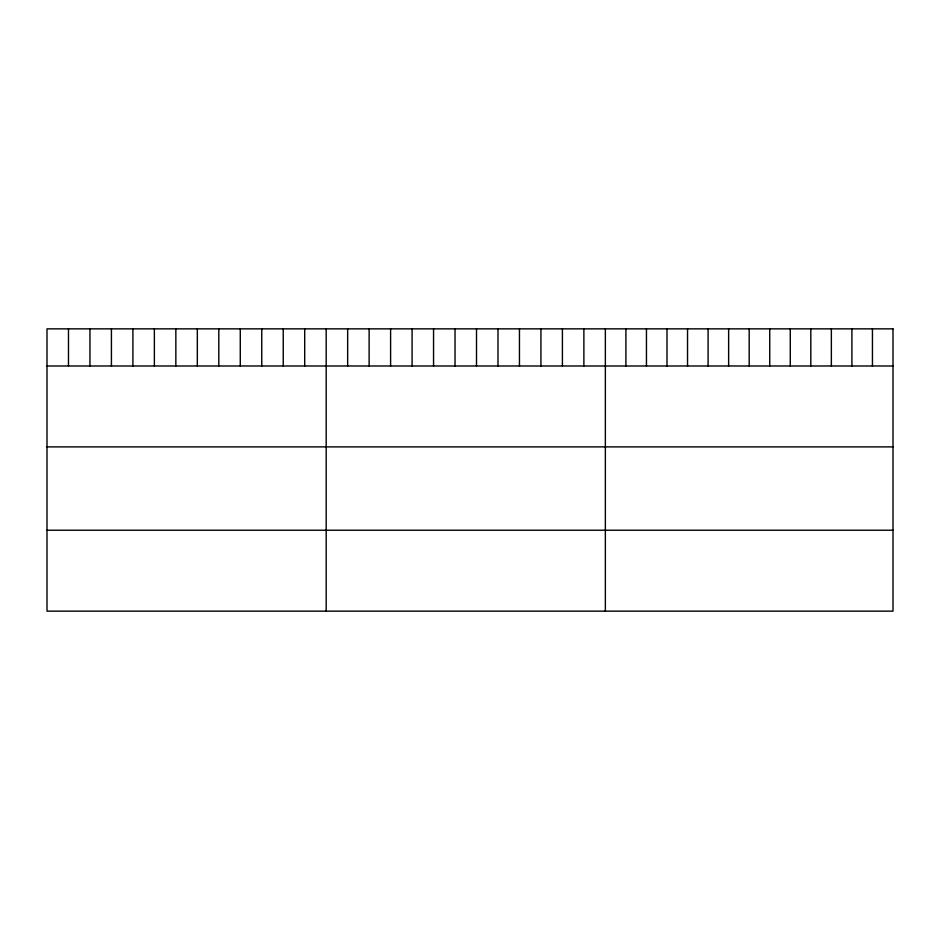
<?xml version="1.0" encoding="UTF-8"?>
<svg xmlns="http://www.w3.org/2000/svg" width="940" height="940" viewBox="0 0 940 940"><rect width="100%" height="100%" fill="white"/><g stroke="black" fill="none" stroke-linecap="round" stroke-linejoin="round"><path stroke-width="1.41" d="M47 365.989L893 365.989M47 446.888L893 446.888M47 530.231L893 530.231M872.449 328.859L872.449 365.989M851.91 328.859L851.91 365.989M831.36 328.859L831.36 365.989M810.82 328.859L810.82 365.989M790.27 328.859L790.27 365.989M769.731 328.859L769.731 365.989M749.18 328.859L749.18 365.989M728.629 328.859L728.629 365.989M708.09 328.859L708.09 365.989M687.539 328.859L687.539 365.989M667 328.859L667 365.989M646.45 328.859L646.45 365.989M625.911 328.859L625.911 365.989M605.36 328.859L605.36 611.141M583.881 328.859L583.881 365.989M562.414 328.859L562.414 365.989M540.935 328.859L540.935 365.989M519.456 328.859L519.456 365.989M497.988 328.859L497.988 365.989M476.51 328.859L476.51 365.989M455.031 328.859L455.031 365.989M433.552 328.859L433.552 365.989M412.084 328.859L412.084 365.989M390.605 328.859L390.605 365.989M369.126 328.859L369.126 365.989M347.659 328.859L347.659 365.989M326.18 328.859L326.18 611.141M304.701 328.859L304.701 365.989M283.234 328.859L283.234 365.989M261.755 328.859L261.755 365.989M240.276 328.859L240.276 365.989M218.809 328.859L218.809 365.989M197.329 328.859L197.329 365.989M175.851 328.859L175.851 365.989M154.371 328.859L154.371 365.989M132.904 328.859L132.904 365.989M111.425 328.859L111.425 365.989M89.946 328.859L89.946 365.989M68.479 328.859L68.479 365.989M893 328.859L47 328.859L47 611.141L893 611.141L893 328.859"/></g></svg>
